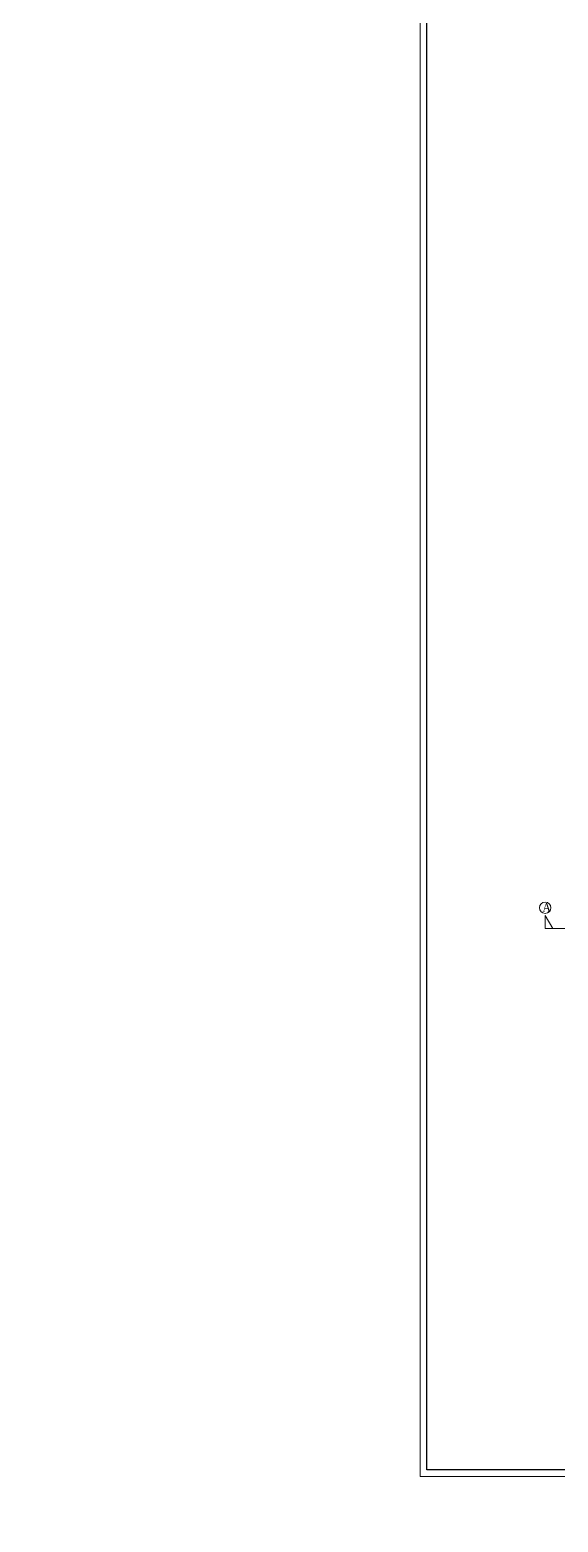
# Model space of a CAD drawing. Header units: metres. Extents: x -1560916 to -1560612, y 43591 to 43809.
# Drawn here: x -1560868.4 to -1560852.91, y 43637.13 to 43680.93 of the extents above; entities that cross this region are included whole.
import ezdxf

# ---------------------------------------------------------------- set-up
doc = ezdxf.new("R2010")
doc.units = ezdxf.units.M
doc.header["$LTSCALE"] = 750
doc.header["$MEASUREMENT"] = 0
doc.linetypes.add('PHANTOM2', pattern=[1.25, 0.625, -0.125, 0.125, -0.125, 0.125, -0.125])
doc.layers.get('0').update_dxf_attribs({"lineweight": 5})
for name, color, linetype, lineweight in [('AR_DIM WRK', 3, 'Continuous', 13), ('DIM-1', 8, 'Continuous', 18), ('TEXT', 2, 'Continuous', 20), ('wall', 7, 'Continuous', 30)]:
    doc.layers.add(name, color=color, linetype=linetype, lineweight=lineweight)
doc.styles.add('RS', font='times.ttf', dxfattribs={"width": 0.75})
doc.styles.add('RS1', font='romans.shx', dxfattribs={"width": 0.75})
doc.dimstyles.new('DIM-100', dxfattribs={"dimtxt": 200, "dimasz": 100, "dimexe": 25, "dimexo": 25, "dimgap": 35, "dimtad": 1, "dimdec": 0, "dimrnd": 5, "dimzin": 0, "dimdsep": 46, "dimtxsty": 'RS1', "dimblk": 'ARCHTICK', "dimcen": 100, "dimdle": 25, "dimclrd": 8, "dimclre": 8, "dimclrt": 4, "dimadec": 0, "dimazin": 0, "dimtfac": 0.5, "dimtdec": 0, "dimtmove": 1, "dimatfit": 0, "dimfxl": 75, "dimfrac": 1, "dimtolj": 1, "dimtzin": 0, "dimarcsym": 2})

# ---------------------------------------------------------------- blocks, each defined once
blk = doc.blocks.new('_ArchTick')
at = {"color": 0, "linetype": 'ByBlock', "const_width": 0.15}
blk.add_lwpolyline([(-0.5, -0.5), (0.5, 0.5)], dxfattribs=at)

msp = doc.modelspace()

# ---------------------------------------------------------------- linework, layer by layer
at = {"linetype": 'PHANTOM2'}
msp.add_lwpolyline([(-1560828.8235, 43654.54948), (-1560828.62408, 43654.92574), (-1560828.62408, 43654.54948), (-1560829.83499, 43654.54948), (-1560851.91499, 43654.54948), (-1560853.2892, 43654.54948), (-1560853.2892, 43654.93369), (-1560853.06502, 43654.54948)], dxfattribs=at)
msp.add_circle((-1560853.28869, 43655.1631), 0.16705)
at = {"layer": 'DIM-1', "color": 6, "linetype": 'Continuous'}
msp.add_lwpolyline([(-1560856.95623, 43638.46354), (-1560856.95623, 43722.56354), (-1560741.05623, 43722.56354), (-1560741.05623, 43638.46354), (-1560856.95623, 43638.46354)], close=True, dxfattribs=at)
at = {"layer": 'wall'}
msp.add_lwpolyline([(-1560856.75623, 43638.66354), (-1560856.75623, 43722.36354), (-1560741.25623, 43722.36354), (-1560741.25623, 43638.66354)], close=True, dxfattribs=at)

# ---------------------------------------------------------------- texts
at = {"layer": 'TEXT', "style": 'RS', "width": 0.9}
msp.add_text('A', height=0.24891, rotation=0.038457, dxfattribs=at).set_placement((-1560853.3695, 43655.04855))

# ---------------------------------------------------------------- leaders
at = {"layer": 'AR_DIM WRK', "annotation_type": 0, "has_hookline": 1, "hookline_direction": 1, "text_width": 1.98571}
msp.add_leader([(-1560796.69371, 43691.08258), (-1560796.69371, 43690.20826), (-1560831.41453, 43690.20826)], dimstyle='DIM-100', override={"dimgap": 35, "dimtad": 0}, dxfattribs=at)

doc.saveas('drawing.dxf')
